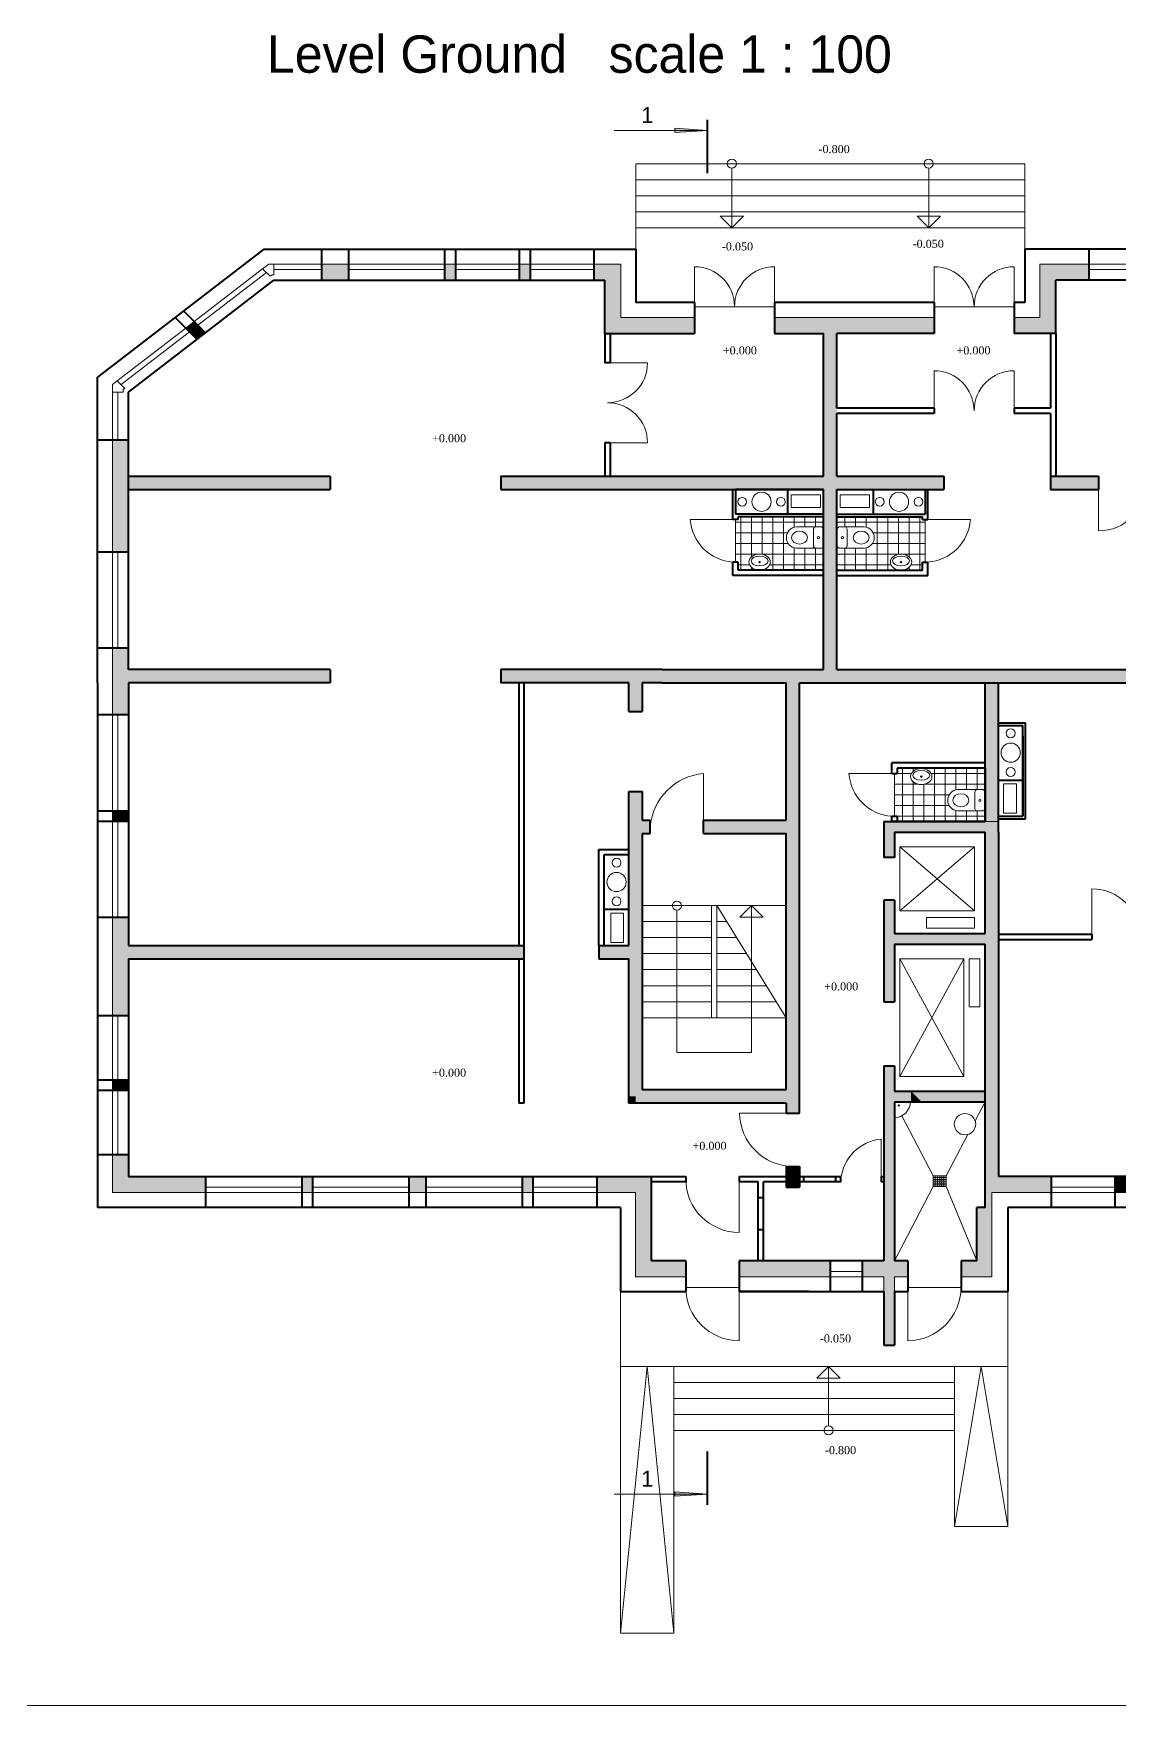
# Model space of a CAD drawing. Header units: millimetres. Extents: x 145836 to 266027, y 108786 to 206069.
# Drawn here: x 203108 to 223460, y 108786 to 140126 of the extents above; entities that cross this region are included whole.
import ezdxf

# ---------------------------------------------------------------- set-up
doc = ezdxf.new("R2010")
doc.units = ezdxf.units.MM
doc.layers.get('0').update_dxf_attribs({"color": 250})
doc.styles.get("Standard").update_dxf_attribs({"font": 'arial.ttf'})

msp = doc.modelspace()

# ---------------------------------------------------------------- hatches: boundary and pattern name
at = {"lineweight": 13}
h = msp.add_hatch(color=256, dxfattribs=at)
h.paths.add_polyline_path([(215128, 138350), (215128, 138309), (215741, 138309)])
h.paths.add_polyline_path([(215741, 138309), (215128, 138309), (215128, 138268)])
h = msp.add_hatch(color=256, dxfattribs=at)
h.paths.add_polyline_path([(212415, 135804), (212215, 135804), (212215, 135704), (212215, 135504), (212415, 135504)])
h.paths.add_polyline_path([(211015, 135804), (210815, 135804), (210815, 135704), (210815, 135504), (211015, 135504)])
h.paths.add_polyline_path([(208515, 135804), (208515, 135704), (208515, 135504), (209015, 135504), (209015, 135804)])
for points in [[(214115, 134804), (214115, 135804), (213615, 135804), (213615, 135704), (213615, 135504), (213815, 135504), (213815, 134504), (213915, 134504), (215495, 134504), (215495, 134804)], [(222265, 135504), (222890, 135504), (222890, 135804), (221965, 135804), (221965, 134804), (221485, 134804), (221485, 134504), (222265, 134504)], [(206173, 134393), (206332, 134515), (206120, 134727), (205961, 134605)], [(217465, 125254), (217465, 127954), (218040, 127954), (218040, 128079), (211865, 128079), (211865, 127954), (214265, 127954), (214265, 127416), (214515, 127416), (214515, 127954), (214890, 127954), (217215, 127954), (217215, 125379), (215665, 125379), (215665, 125254)], [(204590, 125554), (204590, 125354), (204891, 125354), (204891, 125554)], [(219140, 125354), (219040, 125354), (219040, 124679), (219140, 124679)], [(204890, 120314), (204890, 120514), (204590, 120514), (204590, 120314), (204690, 120314)], [(214390, 120204), (214265, 120204), (214265, 120079), (214390, 120079)], [(221065, 120204), (220940, 120204), (220940, 119593), (221065, 119563)], [(221190, 120204), (221065, 120204), (221065, 119563), (221190, 119533)], [(221190, 118704), (221190, 119533), (221065, 119563), (221065, 118404), (222180, 118404), (222180, 118504), (222180, 118704)]]:
    msp.add_hatch(color=256, dxfattribs=at).paths.add_polyline_path(points)
h = msp.add_hatch(color=256, dxfattribs=at)
h.paths.add_polyline_path([(218040, 134804), (218040, 131704), (220165, 131704), (220165, 131829), (218165, 131829), (218165, 133004), (218165, 134504), (218715, 134504), (219985, 134504), (219985, 134804)])
h.paths.add_polyline_path([(216995, 134804), (216995, 134504), (217915, 134504), (217915, 131829), (211865, 131829), (211865, 131704), (218040, 131704), (218040, 134804)])
h = msp.add_hatch(color=256, dxfattribs=at)
h.paths.add_polyline_path([(204890, 132504), (204590, 132504), (204590, 131704), (204890, 131704)])
h.paths.add_polyline_path([(208665, 131704), (208665, 131829), (204890, 131829), (204890, 131704)])
h.paths.add_polyline_path([(204890, 131704), (204890, 131579), (208665, 131579), (208665, 131704)])
h.paths.add_polyline_path([(204890, 131704), (204590, 131704), (204590, 130404), (204690, 130404), (204890, 130404)])
at = {"lineweight": 9}
h = msp.add_hatch(color=256, dxfattribs=at)
h.paths.add_polyline_path([(215270, 131704), (214115, 131704), (214115, 131579), (215395, 131579)])
h.paths.add_polyline_path([(215395, 131704), (215270, 131704), (215395, 131579)], flags=17)
h.paths.add_polyline_path([(214115, 131704), (211865, 131704), (211865, 131579), (214115, 131579)])
h.paths.add_polyline_path([(219550, 131704), (219425, 131704), (219550, 131579)])
h.paths.add_polyline_path([(218165, 129954), (218040, 129954), (218040, 129829)])
h = msp.add_hatch(color=256, dxfattribs=at)
h.paths.add_polyline_path([(218165, 130404), (218165, 130532, -0.017084), (218165, 130536), (218165, 130819, -0.017084), (218165, 130823), (218165, 131119), (218165, 131579), (219550, 131579), (219425, 131704), (218040, 131704), (218040, 129954), (218165, 129954)])
h.paths.add_polyline_path([(220165, 131579), (220165, 131704), (219550, 131704), (219550, 131579)])
h.paths.add_polyline_path([(217915, 131579), (217915, 131119), (217915, 130823, -0.017084), (217915, 130819), (217915, 130536, -0.017084), (217915, 130532), (217915, 130069), (217915, 129954), (218040, 130079), (218040, 131704), (215395, 131704), (215395, 131579)])
at = {"lineweight": 13}
h = msp.add_hatch(color=256, dxfattribs=at)
h.paths.add_polyline_path([(223065, 131829), (222165, 131829), (222165, 131704), (223065, 131704)])
h.paths.add_polyline_path([(223065, 131704), (222165, 131704), (222165, 131579), (223065, 131579)])
at = {"lineweight": 9}
h = msp.add_hatch(color=256, dxfattribs=at)
h.paths.add_polyline_path([(218040, 130079), (217915, 129954), (217915, 128204), (215395, 128204), (215520, 128079), (218040, 128079)])
h.paths.add_polyline_path([(215395, 128204), (215395, 128079), (215520, 128079)], flags=17)
h.paths.add_polyline_path([(215395, 128204), (214890, 128204), (214390, 128204), (214390, 128079), (215395, 128079)])
h = msp.add_hatch(color=256, dxfattribs=at)
h.paths.add_polyline_path([(219550, 128204), (219550, 128079), (219675, 128079)])
h.paths.add_polyline_path([(219550, 128204), (218165, 128204), (218165, 129954), (218040, 129829), (218040, 128079), (219550, 128079)])
at = {"lineweight": 13}
h = msp.add_hatch(color=256, dxfattribs=at)
h.paths.add_polyline_path([(204890, 128604), (204590, 128604), (204590, 128079), (208665, 128079), (208665, 128204), (204890, 128204)])
h.paths.add_polyline_path([(204890, 127954), (208665, 127954), (208665, 128079), (204590, 128079), (204590, 127354), (204690, 127354), (204890, 127354)])
at = {"lineweight": 9}
h = msp.add_hatch(color=256, dxfattribs=at)
h.paths.add_polyline_path([(231490, 128604), (231390, 128604), (231190, 128604), (231190, 128204), (227799, 128204), (227924, 128079), (231490, 128079)])
h.paths.add_polyline_path([(231490, 128079), (227799, 128079), (227799, 127954), (231190, 127954), (231190, 127179), (231490, 127179)])
h.paths.add_polyline_path([(227799, 128079), (227674, 128079), (227799, 127954)])
h.paths.add_polyline_path([(227799, 128204), (227799, 128079), (227924, 128079)])
h.paths.add_polyline_path([(227799, 128204), (226190, 128204), (225290, 128204), (223590, 128204), (221190, 128204), (221065, 128204), (221065, 128079), (227799, 128079)])
h.paths.add_polyline_path([(227674, 128079), (224440, 128079), (224440, 127954), (225353, 127954, -0.017084), (225357, 127954), (225640, 127954, -0.017084), (225644, 127954), (225940, 127954), (226450, 127954), (227799, 127954)])
for points in [[(214390, 128204), (211865, 128204), (211865, 128079), (214390, 128079)], [(221190, 125092), (221065, 124967), (221065, 120961), (221190, 120961)]]:
    msp.add_hatch(color=256, dxfattribs=at).paths.add_polyline_path(points)
h = msp.add_hatch(color=256, dxfattribs=at)
h.paths.add_polyline_path([(224315, 128079), (221065, 128079), (221065, 127954), (224440, 127954)])
h.paths.add_polyline_path([(224440, 128079), (224315, 128079), (224440, 127954)])
h.paths.add_polyline_path([(221065, 128204), (219550, 128204), (219675, 128079), (221065, 128079)])
h = msp.add_hatch(color=256, dxfattribs=at)
h.paths.add_polyline_path([(221065, 128079), (219550, 128079), (219550, 128031), (219846, 127954), (220940, 127954), (221065, 127954)])
h.paths.add_polyline_path([(219550, 128031), (219550, 127954), (219846, 127954)], flags=17)
h.paths.add_polyline_path([(219550, 128079), (219425, 128079), (219550, 127954)])
h.paths.add_polyline_path([(219425, 128079), (218040, 128079), (218040, 127954), (219550, 127954)])
h = msp.add_hatch(color=256, dxfattribs=at)
h.paths.add_polyline_path([(221190, 125254), (221065, 125254), (221065, 124967), (221190, 125092), (221190, 125154)])
h.paths.add_polyline_path([(221190, 125354), (221065, 125354), (221065, 125254), (221137, 125254), (221190, 125254)])
h.paths.add_polyline_path([(221190, 125670), (221065, 125670), (221065, 125354), (221190, 125354)])
h.paths.add_polyline_path([(221065, 125670), (220940, 125670), (220940, 125612, -0.017084), (220940, 125608), (220940, 125354), (221065, 125354)])
h.paths.add_polyline_path([(221190, 125877), (221065, 125877), (221065, 125670), (221190, 125670)])
h.paths.add_polyline_path([(221065, 125877), (220940, 125877), (220940, 125670), (221065, 125670)])
h.paths.add_polyline_path([(221065, 127954), (220940, 127954), (220940, 125899, -0.017084), (220940, 125895), (220940, 125877), (221065, 125877)])
h.paths.add_polyline_path([(221190, 127204), (221190, 127954), (221065, 127954), (221065, 125877), (221190, 125877)])
at = {"lineweight": 13}
h = msp.add_hatch(color=256, dxfattribs=at)
h.paths.add_polyline_path([(214665, 125254), (214390, 125254), (214390, 122904), (214515, 122904), (214515, 125129), (214665, 125129)])
h.paths.add_polyline_path([(214665, 125379), (214515, 125379), (214515, 125916), (214390, 125916), (214390, 125254), (214665, 125254)])
h.paths.add_polyline_path([(214390, 125916), (214265, 125916), (214265, 125254), (214390, 125254)])
h.paths.add_polyline_path([(214390, 125254), (214265, 125254), (214265, 123029), (213705, 123029), (213705, 122904), (214390, 122904)])
h.paths.add_polyline_path([(214390, 122904), (213705, 122904), (213705, 122779), (214265, 122779), (214265, 120961), (214390, 121086)])
at = {"lineweight": 9}
h = msp.add_hatch(color=256, dxfattribs=at)
h.paths.add_polyline_path([(217465, 125254), (217340, 125254), (217340, 120961), (217465, 120961)])
h.paths.add_polyline_path([(217340, 125254), (215665, 125254), (215665, 125129), (217215, 125129), (217215, 120961), (217340, 121086)])
h.paths.add_polyline_path([(217465, 120961), (217340, 120961), (217340, 120836)])
h.paths.add_polyline_path([(217340, 121086), (217215, 120961), (217340, 120961)], flags=17)
at = {"lineweight": 13}
h = msp.add_hatch(color=256, dxfattribs=at)
h.paths.add_polyline_path([(221065, 125354), (220940, 125354), (219290, 125354), (219190, 125354), (219140, 125354), (219140, 124679), (219240, 124679), (219240, 125154), (220940, 125154), (220940, 123254), (219240, 123254), (219240, 123879), (219140, 123879), (219140, 121979), (219240, 121979), (219240, 123054), (220940, 123054), (220940, 120304), (220940, 120204), (221065, 120204)])
h.paths.add_polyline_path([(219040, 121979), (219140, 121979), (219140, 123879), (219040, 123879)])
h = msp.add_hatch(color=256, dxfattribs=at)
h.paths.add_polyline_path([(204891, 123554), (204590, 123554), (204590, 122904), (212305, 122904), (212305, 123029), (204891, 123029)])
h.paths.add_polyline_path([(204590, 122904), (204590, 121714), (204690, 121714), (204890, 121714), (204890, 122779), (212305, 122779), (212305, 122904)])
h = msp.add_hatch(color=256, dxfattribs=at)
h.paths.add_polyline_path([(214515, 122904), (214390, 122904), (214390, 120961), (214515, 120961)])
h.paths.add_polyline_path([(214515, 120961), (214390, 120961), (214390, 120836)])
h.paths.add_polyline_path([(214390, 121086), (214265, 120961), (214390, 120961)])
h.paths.add_polyline_path([(214390, 120961), (214385, 120961), (214339, 120784), (214390, 120836)])
h.paths.add_polyline_path([(214385, 120961), (214265, 120961), (214265, 120501)])
h.paths.add_polyline_path([(214390, 120836), (214339, 120784), (214265, 120501), (214265, 120204), (214390, 120204)])
at = {"lineweight": 9}
h = msp.add_hatch(color=256, dxfattribs=at)
h.paths.add_polyline_path([(217340, 120836), (217289, 120784), (217215, 120501), (217215, 120329), (214515, 120329), (214515, 120961), (214390, 120836), (214390, 120204), (217340, 120204)])
h.paths.add_polyline_path([(217340, 120204), (214390, 120204), (214390, 120079), (217215, 120079), (217215, 119891), (217340, 119891)])
h.paths.add_polyline_path([(217465, 120204), (217340, 120204), (217340, 119891), (217465, 119891)])
h.paths.add_polyline_path([(217465, 120961), (217340, 120836), (217340, 120204), (217465, 120204)])
h.paths.add_polyline_path([(217340, 120961), (217335, 120961), (217289, 120784), (217340, 120836)])
h.paths.add_polyline_path([(217335, 120961), (217215, 120961), (217215, 120501)], flags=16)
at = {"lineweight": 13}
h = msp.add_hatch(color=256, dxfattribs=at)
h.paths.add_polyline_path([(220940, 120304), (219550, 120304), (219650, 120204), (220940, 120204)])
h.paths.add_polyline_path([(220940, 120204), (219650, 120204), (219750, 120104), (220940, 120104)])
h.paths.add_polyline_path([(219550, 120304), (219350, 120304), (219450, 120204), (219550, 120204)])
h.paths.add_polyline_path([(219550, 120204), (219450, 120204), (219550, 120104)], flags=17)
h.paths.add_polyline_path([(219450, 120204), (219140, 120204), (219140, 117882), (219240, 117982), (219240, 120104), (219550, 120104)])
h.paths.add_polyline_path([(219350, 120304), (219240, 120304), (219240, 120779), (219140, 120779), (219140, 120204), (219450, 120204)])
h.paths.add_polyline_path([(219140, 120779), (219069, 120779), (219040, 120698), (219040, 120204), (219140, 120204)])
h.paths.add_polyline_path([(219140, 120204), (219040, 120204), (219040, 118704), (219040, 117782), (219140, 117882)])
at = {"lineweight": 9}
h = msp.add_hatch(color=256, dxfattribs=at)
h.paths.add_polyline_path([(221190, 120961), (221065, 120836), (221065, 120204), (221190, 120204)])
h.paths.add_polyline_path([(221190, 120961), (221065, 120961), (221065, 120836)])
at = {"lineweight": 13}
h = msp.add_hatch(color=256, dxfattribs=at)
h.paths.add_polyline_path([(219550, 120304), (219550, 120204), (219650, 120204)])
h.paths.add_polyline_path([(219650, 120204), (219550, 120204), (219550, 120147), (219715, 120104), (219750, 120104)])
h.paths.add_polyline_path([(219550, 120147), (219550, 120104), (219715, 120104)], flags=17)
h = msp.add_hatch(color=256, dxfattribs=at)
h.paths.add_polyline_path([(221065, 117782), (220785, 117782), (220785, 117124), (220490, 117124), (220490, 116824), (221065, 116824)])
h.paths.add_polyline_path([(221065, 118404), (221065, 119563), (220940, 119593), (220940, 118124), (220785, 118124), (220785, 117782), (221065, 117782)])
h = msp.add_hatch(color=256, dxfattribs=at)
h.paths.add_polyline_path([(206340, 118404), (206340, 118504), (206340, 118704), (204890, 118704), (204890, 119114), (204590, 119114), (204590, 118404)])
h.paths.add_polyline_path([(208340, 118704), (208140, 118704), (208140, 118404), (208340, 118404)])
h.paths.add_polyline_path([(210465, 118704), (210140, 118704), (210140, 118404), (210465, 118404), (210465, 118504)])
h.paths.add_polyline_path([(212265, 118404), (212465, 118404), (212465, 118504), (212465, 118704), (212265, 118704)])
h.paths.add_polyline_path([(214390, 118404), (214390, 118704), (213665, 118704), (213665, 118404)])
at = {"lineweight": 9}
h = msp.add_hatch(color=256, dxfattribs=at)
h.paths.add_polyline_path([(217465, 118891), (217340, 118891), (217340, 118654), (217465, 118654)])
h.paths.add_polyline_path([(217340, 118891), (217215, 118891), (217215, 118654), (217340, 118654)])
h.paths.add_polyline_path([(217340, 118654), (217215, 118654), (217215, 118504), (217340, 118504)])
h.paths.add_polyline_path([(217465, 118654), (217340, 118654), (217340, 118504), (217465, 118504)])
at = {"lineweight": 13}
h = msp.add_hatch(color=256, dxfattribs=at)
h.paths.add_polyline_path([(215332, 117124), (214690, 117124), (214690, 117437), (214390, 117437), (214390, 116824), (215332, 116824)])
h.paths.add_polyline_path([(214690, 117782), (214390, 117782), (214390, 117437), (214690, 117437)])
h.paths.add_polyline_path([(214690, 118704), (214390, 118704), (214390, 117782), (214690, 117782)])
at = {"lineweight": 20}
msp.add_hatch(color=256, dxfattribs=at).paths.add_polyline_path([(223580, 118704), (223380, 118704), (223380, 118404), (223580, 118404), (223580, 118504)])
at = {"lineweight": 13}
h = msp.add_hatch(color=256, dxfattribs=at)
h.paths.add_polyline_path([(219240, 117982), (219140, 117882), (219140, 117782), (219240, 117782)])
h.paths.add_polyline_path([(219140, 117782), (219040, 117782), (219040, 117582), (219140, 117682)])
h.paths.add_polyline_path([(219140, 117882), (219040, 117782), (219140, 117782)])
h.paths.add_polyline_path([(219240, 117782), (219140, 117782), (219140, 117682)])
at = {"lineweight": 9}
h = msp.add_hatch(color=256, dxfattribs=at)
h.paths.add_polyline_path([(219490, 117124), (219240, 117124), (219240, 117782), (219140, 117682), (219140, 115544), (219240, 115544), (219240, 116544), (219240, 116824), (219490, 116824)])
h.paths.add_polyline_path([(219140, 117682), (219040, 117582), (219040, 117124), (218640, 117124), (218640, 116824), (219040, 116824), (219040, 116544), (219040, 115544), (219140, 115544)])
h = msp.add_hatch(color=256, dxfattribs=at)
h.paths.add_polyline_path([(218040, 117124), (217340, 117124), (217340, 116824), (218040, 116824), (218040, 116924)])
h.paths.add_polyline_path([(217340, 117124), (216640, 117124), (216332, 117124), (216332, 116824), (217340, 116824)])
at = {"lineweight": 13}
h = msp.add_hatch(color=256, dxfattribs=at)
h.paths.add_polyline_path([(215128, 112710), (215128, 112751), (215741, 112751)])
h.paths.add_polyline_path([(215741, 112751), (215128, 112751), (215128, 112793)])

# ---------------------------------------------------------------- linework, layer by layer
for p, q in [((215741, 138309), (213987, 138309)), ((215741, 138309), (215128, 138350)), ((215128, 138350), (215128, 138268)), ((215741, 138309), (215128, 138268)), ((215495, 135004), (215495, 135754)), ((216995, 135004), (216995, 135754)), ((219985, 135004), (219985, 135754)), ((221485, 135004), (221485, 135754)), ((217915, 134504), (217365, 134504)), ((218165, 134504), (218715, 134504)), ((213865, 133954), (214615, 133954)), ((219985, 133054), (219985, 133804)), ((221485, 133054), (221485, 133804)), ((213865, 132454), (214615, 132454)), ((223065, 131704), (223065, 130804)), ((216265, 130219), (216265, 131019)), ((216365, 130069), (216365, 131069)), ((216565, 130318), (216565, 131069)), ((216765, 130364), (216765, 131069)), ((216965, 130069), (216965, 131069)), ((217165, 130069), (217165, 131069)), ((217365, 130871), (217365, 131069)), ((217565, 130877), (217565, 131069)), ((217765, 130877), (217765, 131069)), ((218315, 130877), (218315, 131069)), ((218515, 130877), (218515, 131069)), ((218715, 130871), (218715, 131069)), ((218915, 130069), (218915, 131069)), ((219115, 130069), (219115, 131069)), ((219315, 130364), (219315, 131069)), ((219515, 130318), (219515, 131069)), ((219715, 130069), (219715, 131069)), ((219815, 130219), (219815, 131019)), ((217915, 130969), (216265, 130969)), ((217238, 130769), (216265, 130769)), ((218165, 130969), (219815, 130969)), ((218842, 130769), (219815, 130769)), ((217247, 130569), (216265, 130569)), ((217365, 130069), (217365, 130484)), ((217565, 130069), (217565, 130477)), ((217765, 130069), (217765, 130477)), ((218315, 130069), (218315, 130477)), ((218515, 130069), (218515, 130477)), ((218715, 130069), (218715, 130484)), ((218833, 130569), (219815, 130569)), ((217915, 130369), (216265, 130369)), ((216526, 130169), (216315, 130169)), ((216565, 130069), (216565, 130119)), ((216765, 130069), (216765, 130073)), ((217915, 130169), (216904, 130169)), ((218165, 130369), (219815, 130369)), ((218165, 130169), (219176, 130169)), ((219315, 130069), (219315, 130073)), ((219515, 130069), (219515, 130119)), ((219554, 130169), (219765, 130169)), ((217639, 129969), (216215, 129969)), ((218441, 129969), (219865, 129969)), ((219390, 126354), (219390, 125354)), ((219590, 126354), (219590, 126293)), ((219790, 126354), (219790, 126345)), ((219990, 126354), (219990, 125354)), ((220190, 126354), (220190, 125354)), ((220390, 126354), (220390, 126147)), ((220590, 126354), (220590, 126154)), ((220790, 126354), (220790, 126154)), ((215665, 125254), (215665, 126254)), ((219290, 126254), (219240, 126254)), ((219240, 126254), (219240, 125454)), ((219693, 126054), (219240, 126054)), ((219551, 126254), (219290, 126254)), ((219560, 126254), (219551, 126254)), ((219590, 126104), (219590, 125354)), ((219790, 126052), (219790, 125354)), ((220940, 126054), (219798, 126054)), ((220940, 126254), (219931, 126254)), ((220390, 126147), (220390, 125947)), ((220590, 126154), (220590, 125954)), ((220790, 126154), (220790, 125954)), ((220267, 125854), (219240, 125854)), ((220267, 125654), (219240, 125654)), ((219551, 125454), (219290, 125454)), ((220940, 125454), (219551, 125454)), ((219590, 125654), (219590, 125603)), ((219790, 125654), (219790, 125649)), ((220390, 125560), (220390, 125354)), ((220590, 125554), (220590, 125354)), ((220790, 125554), (220790, 125354)), ((222941, 123194), (222941, 124094)), ((214515, 123779), (215815, 123779)), ((215915, 123779), (217215, 123779)), ((215915, 123779), (217215, 121679)), ((214515, 123479), (215815, 123479)), ((214515, 123179), (215815, 123179)), ((215915, 123479), (216101, 123479)), ((215915, 123179), (216286, 123179)), ((214515, 122879), (215815, 122879)), ((215915, 122879), (216472, 122879)), ((214515, 122579), (215815, 122579)), ((215915, 122579), (216658, 122579)), ((214515, 122279), (215815, 122279)), ((215915, 122279), (216844, 122279)), ((214515, 121979), (215815, 121979)), ((215915, 121979), (217029, 121979)), ((214515, 121679), (215815, 121679)), ((215915, 121679), (217215, 121679)), ((217340, 119891), (216340, 119891)), ((218990, 118654), (218990, 119404)), ((216332, 118654), (216332, 117654)), ((219969, 118714), (220211, 118714)), ((219969, 118714), (219969, 118514)), ((219969, 118684), (220211, 118684)), ((219969, 118649), (220211, 118649)), ((219969, 118614), (220211, 118614)), ((219969, 118579), (220211, 118579)), ((219969, 118544), (220211, 118544)), ((219969, 118514), (220211, 118514)), ((220008, 118514), (220008, 118714)), ((220047, 118514), (220047, 118714)), ((220090, 118514), (220090, 118714)), ((220129, 118514), (220129, 118714)), ((220169, 118514), (220169, 118714)), ((220211, 118514), (220211, 118714)), ((231490, 118404), (221065, 118404)), ((216332, 116624), (216332, 115624)), ((219490, 116624), (219490, 115624)), ((215741, 112751), (213987, 112751)), ((215128, 112710), (215128, 112793)), ((215741, 112751), (215128, 112793)), ((215741, 112751), (215128, 112710)), ((145836, 108786), (218903, 108786)), ((214903, 108786), (266027, 108786))]:
    msp.add_line(p, q, dxfattribs=at)
at = {"lineweight": 40}
for p, q in [((215741, 137509), (215741, 138509)), ((207425, 136084), (204310, 133683)), ((207425, 136084), (214395, 136084)), ((208515, 135504), (208515, 136084)), ((209015, 135504), (209015, 136084)), ((210815, 135504), (210815, 136084)), ((211015, 136084), (211015, 135504)), ((212215, 135504), (212215, 136084)), ((212415, 136084), (212415, 135504)), ((213615, 135504), (213615, 136084)), ((214395, 136084), (214395, 135084)), ((228655, 136084), (221685, 136084)), ((221685, 136084), (221685, 135084)), ((222890, 135504), (222890, 136084)), ((222890, 135504), (222890, 136084)), ((204890, 133404), (207615, 135504)), ((207615, 135504), (213815, 135504)), ((213815, 134504), (213815, 135504)), ((222265, 134504), (222265, 135504)), ((228465, 135504), (222265, 135504)), ((215495, 135084), (214395, 135084)), ((215495, 135084), (215495, 134504)), ((219985, 135084), (216995, 135084)), ((216995, 135084), (216995, 134504)), ((219985, 135084), (219985, 134504)), ((221685, 135084), (221485, 135084)), ((221485, 135084), (221485, 134504)), ((206173, 134393), (205763, 134803)), ((206332, 134515), (205922, 134925)), ((213815, 134504), (215495, 134504)), ((213815, 134504), (213815, 133954)), ((213915, 134504), (213915, 133954)), ((216995, 134504), (217915, 134504)), ((217915, 131829), (217915, 134504)), ((219985, 134504), (218165, 134504)), ((222265, 134504), (221485, 134504)), ((222165, 134504), (222165, 133104)), ((222265, 134504), (222265, 131829)), ((213915, 133954), (213815, 133954)), ((204310, 127954), (204310, 133683)), ((204890, 128204), (204890, 133404)), ((219985, 133104), (218165, 133104)), ((218165, 131829), (218165, 133004)), ((219985, 133004), (218165, 133004)), ((219985, 133104), (219985, 133004)), ((222165, 133104), (221485, 133104)), ((221485, 133104), (221485, 133004)), ((222165, 133004), (221485, 133004)), ((222165, 133004), (222165, 131579)), ((204890, 132504), (204310, 132504)), ((213815, 132454), (213815, 131829)), ((213915, 132454), (213815, 132454)), ((213915, 132454), (213915, 131829)), ((204890, 131829), (208665, 131829)), ((208665, 131829), (208665, 131579)), ((211865, 131829), (211865, 131579)), ((211865, 131829), (217915, 131829)), ((218165, 131829), (220165, 131829)), ((220165, 131829), (220165, 131579)), ((222165, 131829), (223065, 131829)), ((223065, 131829), (223065, 131579)), ((204890, 131579), (208665, 131579)), ((211865, 131579), (217915, 131579)), ((216215, 131019), (216215, 131579)), ((217915, 131579), (216265, 131579)), ((216265, 131579), (216265, 131119)), ((217239, 131579), (217239, 131119)), ((217455, 131579), (217915, 131579)), ((217915, 131119), (217915, 131579)), ((218165, 131119), (218165, 131579)), ((218165, 131579), (219815, 131579)), ((218165, 131579), (220165, 131579)), ((218841, 131579), (218841, 131119)), ((219815, 131579), (219815, 131119)), ((219865, 131019), (219865, 131579)), ((222165, 131579), (223065, 131579)), ((216315, 131019), (216215, 131019)), ((217915, 131119), (216265, 131119)), ((217915, 131069), (216315, 131069)), ((216315, 131019), (216315, 131069)), ((217915, 130069), (217915, 131119)), ((218165, 130069), (218165, 131119)), ((218165, 131119), (219815, 131119)), ((218165, 131069), (219765, 131069)), ((219765, 131019), (219765, 131069)), ((219765, 131019), (219865, 131019)), ((204890, 130404), (204310, 130404)), ((217915, 128204), (217915, 130404)), ((218165, 128204), (218165, 130404)), ((216215, 129969), (216215, 130219)), ((216315, 130219), (216215, 130219)), ((216315, 130069), (216315, 130219)), ((217915, 130069), (216315, 130069)), ((217915, 128204), (217915, 130214)), ((218165, 130069), (219765, 130069)), ((219765, 130069), (219765, 130219)), ((219765, 130219), (219865, 130219)), ((219865, 129969), (219865, 130219)), ((217915, 129969), (216215, 129969)), ((218165, 129969), (219865, 129969)), ((204890, 128604), (204310, 128604)), ((208665, 128204), (204890, 128204)), ((208665, 128204), (208665, 127954)), ((214890, 128204), (211865, 128204)), ((211865, 128204), (211865, 127954)), ((214890, 128204), (217915, 128204)), ((218165, 128204), (221190, 128204)), ((221190, 128204), (223590, 128204)), ((204310, 127954), (204310, 118124)), ((208665, 127954), (204890, 127954)), ((204890, 127954), (204891, 123029)), ((214265, 127954), (211865, 127954)), ((212205, 127954), (212205, 123029)), ((212305, 120079), (212305, 127954)), ((214265, 127416), (214265, 127954)), ((214890, 127954), (214515, 127954)), ((214515, 127954), (214515, 127416)), ((214890, 127954), (217215, 127954)), ((217215, 125379), (217215, 127954)), ((217465, 127954), (220940, 127954)), ((217465, 119891), (217465, 127954)), ((220940, 127954), (225840, 127954)), ((220940, 125354), (220940, 127954)), ((221190, 125154), (221190, 127954)), ((204890, 127354), (204310, 127354)), ((214265, 127416), (214515, 127416)), ((221190, 125404), (221190, 127204)), ((221190, 127204), (221700, 127204)), ((221190, 125454), (221190, 127154)), ((221190, 127154), (221650, 127154)), ((221650, 125454), (221650, 127154)), ((221650, 126954), (221650, 125454)), ((221700, 125404), (221700, 127204)), ((220940, 126454), (219190, 126454)), ((219190, 126254), (219190, 126454)), ((220940, 126354), (219290, 126354)), ((219290, 126354), (219290, 126254)), ((220940, 126354), (220940, 126054)), ((219190, 126254), (219290, 126254)), ((220940, 126054), (220940, 125354)), ((221190, 126130), (221650, 126130)), ((214265, 123029), (214265, 125916)), ((214265, 125916), (214515, 125916)), ((214515, 125916), (214515, 125379)), ((204310, 125554), (204890, 125554)), ((214515, 125379), (214665, 125379)), ((214665, 125129), (214665, 125379)), ((215665, 125379), (217215, 125379)), ((215665, 125129), (215665, 125379)), ((219190, 125354), (219190, 125454)), ((219190, 125454), (219290, 125454)), ((219290, 125454), (219290, 125354)), ((221190, 125454), (221650, 125454)), ((221190, 125404), (221700, 125404)), ((204890, 125354), (204310, 125354)), ((214515, 125129), (214515, 120329)), ((214515, 125129), (214665, 125129)), ((215665, 125129), (217215, 125129)), ((217215, 120329), (217215, 125129)), ((219040, 125354), (219040, 124679)), ((219040, 125354), (220940, 125354)), ((219040, 125354), (220940, 125354)), ((219290, 125354), (219190, 125354)), ((219240, 125154), (219240, 124679)), ((219240, 125154), (220940, 125154)), ((220940, 125354), (219290, 125354)), ((220940, 123254), (220940, 125154)), ((221190, 125154), (221190, 118704)), ((213705, 124829), (214265, 124829)), ((213705, 123029), (213705, 124829)), ((213805, 123029), (213805, 124729)), ((214265, 124729), (213805, 124729)), ((214265, 123029), (214265, 124729)), ((219240, 124679), (219040, 124679)), ((219040, 123879), (219040, 121979)), ((219240, 123879), (219040, 123879)), ((219240, 123879), (219240, 123254)), ((204890, 123554), (204310, 123554)), ((214265, 123705), (213805, 123705)), ((219240, 123254), (220940, 123254)), ((221190, 123244), (222941, 123244)), ((222941, 123244), (222941, 123144)), ((204891, 123029), (212305, 123029)), ((213705, 123029), (214265, 123029)), ((213705, 123029), (213705, 122779)), ((213805, 123029), (214265, 123029)), ((219240, 123054), (219240, 121979)), ((219240, 123054), (220940, 123054)), ((220940, 120304), (220940, 123054)), ((221190, 123144), (222941, 123144)), ((204890, 122779), (204890, 118704)), ((204890, 122779), (212305, 122779)), ((212205, 122779), (212205, 120079)), ((213705, 122779), (214265, 122779)), ((214265, 120079), (214265, 122779)), ((219040, 121979), (219240, 121979)), ((204890, 121714), (204310, 121714)), ((220940, 118124), (220940, 121104)), ((219040, 120779), (219040, 118704)), ((219040, 120779), (219240, 120779)), ((219240, 120779), (219240, 120304)), ((204310, 120514), (204890, 120514)), ((204890, 120314), (204310, 120314)), ((212305, 120079), (212205, 120079)), ((217215, 120079), (214265, 120079)), ((217215, 120329), (214515, 120329)), ((217215, 120079), (217215, 119891)), ((219240, 120304), (220940, 120304)), ((219240, 120104), (219240, 117124)), ((219240, 120104), (220940, 120104)), ((217215, 119891), (217465, 119891)), ((204310, 119114), (204890, 119114)), ((217215, 118891), (217215, 118504)), ((217215, 118891), (217465, 118891)), ((217465, 118891), (217465, 118504)), ((204890, 118704), (215332, 118704)), ((206340, 118124), (206340, 118704)), ((208140, 118704), (208140, 118124)), ((208340, 118704), (208340, 118124)), ((210140, 118704), (210140, 118124)), ((210465, 118124), (210465, 118704)), ((212265, 118704), (212265, 118124)), ((212465, 118704), (212465, 118124)), ((213665, 118704), (213665, 118124)), ((214690, 117124), (214690, 118704)), ((215332, 118604), (214690, 118604)), ((215332, 118704), (215332, 118604)), ((216332, 118704), (216640, 118704)), ((216332, 118704), (216332, 118604)), ((216690, 118604), (216332, 118604)), ((216640, 118704), (217215, 118704)), ((216690, 117124), (216690, 118604)), ((216790, 117124), (216790, 118604)), ((217215, 118604), (216790, 118604)), ((216840, 118704), (217215, 118704)), ((217215, 118504), (217465, 118504)), ((217465, 118704), (218240, 118704)), ((218240, 118604), (217465, 118604)), ((217540, 118704), (217540, 118604)), ((218140, 118704), (218140, 118604)), ((218240, 118604), (218240, 118704)), ((218990, 118704), (219040, 118704)), ((218990, 118704), (218990, 118604)), ((219040, 118604), (218990, 118604)), ((219040, 118704), (219040, 117124)), ((231190, 118704), (221190, 118704)), ((222180, 118704), (222180, 118124)), ((223380, 118124), (223380, 118704)), ((216790, 118304), (216690, 118304)), ((214110, 118124), (204310, 118124)), ((214110, 118124), (214110, 116544)), ((220940, 118124), (220785, 118124)), ((220785, 117124), (220785, 118124)), ((224710, 118124), (221365, 118124)), ((221365, 118124), (221365, 116544)), ((216790, 117704), (216690, 117704)), ((215332, 117124), (214690, 117124)), ((215332, 117124), (215332, 116544)), ((216640, 117124), (216332, 117124)), ((216332, 117124), (216332, 116544)), ((219040, 117124), (216640, 117124)), ((218040, 117124), (218040, 116544)), ((218640, 117124), (218640, 116544)), ((219490, 117124), (219240, 117124)), ((219490, 117124), (219490, 116544)), ((220785, 117124), (220490, 117124)), ((220490, 117124), (220490, 116544)), ((214110, 116544), (215332, 116544)), ((216332, 116544), (219040, 116544)), ((217640, 116544), (216332, 116544)), ((219040, 116544), (219040, 115544)), ((219240, 116544), (219490, 116544)), ((219240, 116544), (219240, 115544)), ((220490, 116544), (221365, 116544)), ((219040, 115544), (219240, 115544)), ((215741, 112551), (215741, 113551))]:
    msp.add_line(p, q, dxfattribs=at)
at = {"lineweight": 20}
for p, q in [((214395, 135084), (214395, 137684)), ((214395, 137684), (221685, 137684)), ((221685, 135084), (221685, 137684)), ((214395, 137384), (221685, 137384)), ((214395, 137084), (221685, 137084)), ((214395, 136784), (221685, 136784)), ((214395, 136484), (221685, 136484)), ((207403, 135716), (207517, 135804)), ((207544, 135574), (207403, 135716)), ((207517, 135804), (214115, 135804)), ((207517, 135804), (207615, 135804)), ((207615, 135804), (207615, 135604)), ((214115, 135804), (214115, 134804)), ((221965, 135804), (221965, 134804)), ((228563, 135804), (221965, 135804)), ((207544, 135574), (207582, 135604)), ((207582, 135604), (207615, 135604)), ((214115, 134804), (215495, 134804)), ((215495, 135004), (216995, 135004)), ((216995, 134804), (219985, 134804)), ((221485, 135004), (219985, 135004)), ((221485, 134804), (221965, 134804)), ((206120, 134727), (205961, 134605)), ((206261, 134585), (206120, 134727)), ((213815, 134504), (213915, 134504)), ((213915, 134504), (213915, 133954)), ((204678, 133616), (204590, 133548)), ((204590, 133548), (204590, 118404)), ((204590, 133548), (204590, 133404)), ((204819, 133474), (204678, 133616)), ((204590, 133404), (204790, 133404)), ((204790, 133452), (204819, 133474)), ((204790, 133404), (204790, 133452)), ((217304, 131481), (217304, 131241)), ((217855, 131481), (217304, 131481)), ((217855, 131241), (217855, 131481)), ((218225, 131241), (218225, 131481)), ((218225, 131481), (218776, 131481)), ((218776, 131481), (218776, 131241)), ((216215, 131019), (215415, 131019)), ((216265, 131019), (215665, 131019)), ((217304, 131241), (217855, 131241)), ((218776, 131241), (218225, 131241)), ((219815, 131019), (220415, 131019)), ((219865, 131019), (220665, 131019)), ((217877, 130877), (217406, 130877)), ((217553, 130968), (217793, 130968)), ((217724, 130521), (217724, 130833)), ((218203, 130877), (218674, 130877)), ((218527, 130968), (218287, 130968)), ((218356, 130521), (218356, 130833)), ((217877, 130477), (217406, 130477)), ((218203, 130477), (218674, 130477)), ((219190, 126254), (218390, 126254)), ((221288, 126064), (221528, 126064)), ((221288, 125514), (221288, 126064)), ((221528, 126064), (221528, 125514)), ((220902, 125954), (220431, 125954)), ((220749, 125598), (220749, 125910)), ((204590, 125554), (204790, 125554)), ((204590, 125354), (204590, 125554)), ((220902, 125554), (220431, 125554)), ((221528, 125514), (221288, 125514)), ((204790, 125354), (204590, 125354)), ((220940, 125354), (221190, 125354)), ((219340, 124879), (219340, 123679)), ((219340, 124879), (220740, 124879)), ((219340, 124879), (220740, 123679)), ((220740, 124879), (219340, 123679)), ((220740, 124879), (220740, 123679)), ((214167, 123639), (213927, 123639)), ((213927, 123639), (213927, 123089)), ((214167, 123089), (214167, 123639)), ((215815, 123779), (215815, 121679)), ((215815, 123779), (215915, 123779)), ((215915, 123779), (215915, 121679)), ((219340, 123679), (220740, 123679)), ((220740, 123554), (219844, 123554)), ((219844, 123554), (219844, 123354)), ((220740, 123554), (220740, 123454)), ((220740, 123354), (219844, 123354)), ((220740, 123454), (220740, 123354)), ((213927, 123089), (214167, 123089)), ((219340, 122779), (219340, 120579)), ((219340, 122779), (220540, 122779)), ((219340, 122779), (220540, 120579)), ((220540, 122779), (219340, 120579)), ((220540, 122779), (220540, 120579)), ((220640, 122779), (220740, 122779)), ((220640, 122779), (220640, 121883)), ((220740, 122779), (220840, 122779)), ((220840, 122779), (220840, 121883)), ((215815, 121679), (215915, 121679)), ((220640, 121883), (220840, 121883)), ((219340, 120579), (220540, 120579)), ((220754, 119748), (220940, 120104)), ((219969, 118714), (219379, 119838)), ((220211, 118714), (220619, 119491)), ((204310, 119114), (204310, 118704)), ((208140, 118404), (208140, 118604)), ((208340, 118604), (208340, 118404)), ((212265, 118404), (212265, 118604)), ((212465, 118604), (212465, 118404)), ((219240, 117124), (219969, 118514)), ((220785, 117124), (220211, 118514)), ((214390, 118404), (204590, 118404)), ((208340, 118404), (208140, 118404)), ((212350, 118404), (212150, 118404)), ((212465, 118404), (212265, 118404)), ((214390, 116824), (214390, 118404)), ((221065, 116824), (221065, 118404)), ((214390, 116824), (215332, 116824)), ((216332, 116624), (215332, 116624)), ((216332, 116824), (219040, 116824)), ((219040, 116544), (219040, 116824)), ((219240, 116824), (219490, 116824)), ((219240, 116544), (219240, 116824)), ((220490, 116624), (219490, 116624)), ((220490, 116824), (221065, 116824)), ((214110, 116544), (214110, 113944)), ((221365, 116544), (221365, 112144)), ((214110, 115144), (215110, 115144)), ((214110, 115144), (220770, 115144)), ((214110, 115144), (214110, 110144)), ((214610, 115144), (214110, 110144)), ((214610, 115144), (215110, 110144)), ((215110, 115144), (215110, 110144)), ((220865, 115144), (220365, 112144)), ((220365, 115144), (220365, 112144)), ((220770, 115144), (221365, 115144)), ((220865, 115144), (221365, 112144)), ((215110, 114844), (220365, 114844)), ((215110, 114544), (220365, 114544)), ((215110, 114244), (220365, 114244)), ((215110, 113944), (220365, 113944)), ((220365, 112144), (221365, 112144)), ((214110, 110144), (215110, 110144))]:
    msp.add_line(p, q, dxfattribs=at)
at = {"color": 252, "lineweight": 13}
for p, q in [((216195, 137598), (216195, 136484)), ((219885, 137598), (219885, 136484)), ((216195, 136484), (215976, 136703)), ((215976, 136703), (216414, 136703)), ((216195, 136484), (216414, 136703)), ((219885, 136484), (219666, 136703)), ((220104, 136703), (219666, 136703)), ((219885, 136484), (220104, 136703)), ((206120, 134727), (207403, 135716)), ((207517, 135804), (208515, 135804)), ((207615, 135804), (208515, 135804)), ((207615, 135704), (208515, 135704)), ((209015, 135704), (209015, 135804)), ((209015, 135804), (210815, 135804)), ((209015, 135704), (210815, 135704)), ((211015, 135704), (211015, 135804)), ((211015, 135804), (212215, 135804)), ((211015, 135704), (212215, 135704)), ((212415, 135804), (213615, 135804)), ((212415, 135704), (213615, 135704)), ((224090, 135804), (222890, 135804)), ((224090, 135704), (222890, 135704)), ((206190, 134656), (207474, 135645)), ((204678, 133616), (205961, 134605)), ((204749, 133545), (206032, 134534)), ((204590, 128604), (204590, 130404)), ((204690, 128604), (204690, 130404)), ((204690, 128604), (204590, 128604)), ((204590, 127354), (204590, 125554)), ((204690, 127354), (204690, 125554)), ((204690, 125354), (204590, 125354)), ((204590, 125354), (204590, 123554)), ((204790, 125354), (204690, 125354)), ((204690, 125354), (204690, 123554)), ((215165, 121029), (215165, 123693)), ((216565, 123779), (216346, 123560)), ((216784, 123560), (216346, 123560)), ((216565, 123779), (216784, 123560)), ((216565, 123779), (216565, 121029)), ((204590, 120514), (204590, 121714)), ((204690, 120514), (204690, 121714)), ((216565, 121029), (215165, 121029)), ((204590, 119114), (204590, 120314)), ((204690, 119114), (204690, 120314)), ((204690, 119114), (204590, 119114)), ((206340, 118504), (206340, 118404)), ((206340, 118504), (208140, 118504)), ((208340, 118604), (208340, 118504)), ((208340, 118504), (208340, 118404)), ((208340, 118504), (210140, 118504)), ((210465, 118504), (210465, 118404)), ((210465, 118504), (212265, 118504)), ((212265, 118504), (212265, 118404)), ((212465, 118604), (212465, 118504)), ((212465, 118504), (212465, 118404)), ((212465, 118504), (213665, 118504)), ((213665, 118504), (213665, 118404)), ((218140, 118704), (217540, 118704)), ((218140, 118604), (217540, 118604)), ((223380, 118504), (222180, 118504)), ((206340, 118404), (208140, 118404)), ((208340, 118404), (210140, 118404)), ((210465, 118404), (212265, 118404)), ((212465, 118404), (213665, 118404)), ((216690, 118304), (216690, 117704)), ((216790, 118304), (216790, 117704)), ((223380, 118404), (222180, 118404)), ((218640, 116924), (218040, 116924)), ((218640, 116824), (218040, 116824)), ((218007, 115144), (217788, 114925)), ((218007, 114029), (218007, 115144)), ((218007, 115144), (218226, 114925)), ((218226, 114925), (217788, 114925))]:
    msp.add_line(p, q, dxfattribs=at)
at = {"color": 252, "lineweight": 20}
for p, q in [((208515, 135804), (208515, 135704)), ((210815, 135804), (210815, 135704)), ((212215, 135804), (212215, 135704)), ((212415, 135804), (212415, 135704)), ((213615, 135804), (213615, 135704)), ((222890, 135804), (222890, 135704)), ((204590, 132504), (204590, 133404)), ((204690, 132504), (204690, 133404)), ((204590, 132504), (204690, 132504)), ((204590, 130404), (204690, 130404)), ((204590, 127354), (204690, 127354)), ((204590, 125554), (204790, 125554)), ((204590, 123554), (204690, 123554)), ((204590, 121714), (204690, 121714)), ((204590, 120514), (204690, 120514)), ((204590, 120314), (204690, 120314)), ((208140, 118404), (208140, 118604)), ((210140, 118404), (210140, 118504)), ((212265, 118404), (212265, 118604)), ((213665, 118404), (213665, 118504)), ((217540, 118604), (217540, 118704)), ((218140, 118604), (218140, 118704)), ((218140, 118604), (218140, 118704)), ((222180, 118404), (222180, 118504)), ((223380, 118404), (223380, 118504)), ((216790, 118304), (216690, 118304)), ((216790, 118304), (216690, 118304)), ((216790, 117704), (216690, 117704)), ((218040, 116824), (218040, 116924)), ((218640, 116824), (218640, 116924)), ((218640, 116824), (218640, 116924))]:
    msp.add_line(p, q, dxfattribs=at)
at = {"color": 6, "lineweight": 13}
msp.add_line((219985, 133104), (219985, 133054), dxfattribs=at)
at = {"lineweight": 40}
msp.add_lwpolyline([(218165, 133104), (218165, 134504)], dxfattribs=at)
at = {"color": 252, "lineweight": 13}
for centre in [(216195, 137684), (219885, 137684), (215165, 123779), (218007, 113944)]:
    msp.add_circle(centre, 85.3, dxfattribs=at)
at = {"lineweight": 20}
for centre, radius in [((216389, 131349), 82.5), ((216752, 131349), 180), ((217114, 131349), 82.5), ((218966, 131349), 82.5), ((219328, 131349), 180), ((219691, 131349), 82.5), ((217817, 130677), 21.3), ((218263, 130677), 21.3), ((216715, 130219), 13.2), ((219365, 130219), 13.2), ((221420, 127009), 82.5), ((221420, 126646), 180), ((221420, 126284), 82.5), ((219745, 126198), 13.2), ((220842, 125754), 21.3), ((214035, 124584), 82.5), ((214035, 124221), 180), ((214035, 123859), 82.5)]:
    msp.add_circle(centre, radius, dxfattribs=at)
at = {"lineweight": 13}
for centre, radius in [((219326, 120033), 13.2), ((220564, 119683), 200)]:
    msp.add_circle(centre, radius, dxfattribs=at)
at = {"color": 252, "lineweight": 9}
for centre, radius, start, end in [((215495, 135004), 750, 0, 90), ((216995, 135004), 750, 90, 180), ((219985, 135004), 750, 0, 90), ((221485, 135004), 750, 90, 180), ((213865, 133954), 750, 270, 0), ((219985, 133054), 750, 0, 90), ((221485, 133054), 750, 90, 180), ((213865, 132454), 750, 0, 90), ((223065, 131704), 900, 270, 0), ((222941, 123194), 900, 0, 90), ((219069, 118574), 833, 95.4686, 174.5314)]:
    msp.add_arc(centre, radius, start, end, dxfattribs=at)
at = {"color": 252, "lineweight": 13}
for centre, start, end in [((216274, 131078), 183.9439, 266.0561), ((219806, 131078), 273.9439, 356.0561), ((219249, 126313), 183.9439, 266.0561)]:
    msp.add_arc(centre, 861, start, end, dxfattribs=at)
at = {"lineweight": 20}
for centre, radius, start, end in [((217416, 130677), 200, 92.6576, 267.3424), ((217779, 130826), 55.2, 111.9829, 172.3557), ((217854, 130821), 61.1, 358.0425, 67.4434), ((218226, 130821), 61.1, 112.5566, 181.9575), ((218301, 130826), 55.2, 7.6443, 68.0171), ((218664, 130677), 200, 272.6576, 87.3424), ((217779, 130528), 55.2, 187.6443, 248.0171), ((217854, 130534), 61.1, 292.5566, 1.9575), ((218226, 130534), 61.1, 178.0425, 247.4434), ((218301, 130528), 55.2, 291.9829, 352.3557), ((220441, 125754), 200, 92.6576, 267.3424), ((220804, 125903), 55.2, 111.9829, 172.3557), ((220879, 125897), 61.1, 358.0425, 67.4434), ((220804, 125605), 55.2, 187.6443, 248.0171), ((220879, 125610), 61.1, 292.5566, 1.9575), ((219240, 120104), 300, 270, 0)]:
    msp.add_arc(centre, radius, start, end, dxfattribs=at)
at = {"color": 252, "lineweight": 20}
for centre, radius, start, end in [((215753, 125166), 1091, 94.604, 175.396), ((217349, 119900), 1009, 180.5106, 269.4894), ((216332, 118654), 1000, 180, 270), ((216332, 116624), 1000, 180, 270), ((219490, 116624), 1000, 270, 0)]:
    msp.add_arc(centre, radius, start, end, dxfattribs=at)
at = {"lineweight": 20}
for centre, major_axis, ratio in [((217462, 130677), (150, 0), 0.812428), ((216715, 130219), (200, 0), 0.75), ((216715, 130240), (159, 0), 0.575434), ((219745, 126198), (200, 0), 0.75), ((219745, 126220), (159, 0), 0.575434), ((220487, 125754), (150, 0), 0.812428)]:
    msp.add_ellipse(centre, major_axis=major_axis, ratio=ratio, dxfattribs=at)
at = {"lineweight": 20, "extrusion": (0, 0, -1)}
for centre, major_axis, ratio in [((218618, 130677), (-150, 0), 0.812428), ((219365, 130219), (-200, 0), 0.75), ((219365, 130240), (-159, 0), 0.575434)]:
    msp.add_ellipse(centre, major_axis=major_axis, ratio=ratio, dxfattribs=at)

# ---------------------------------------------------------------- texts
at = {"color": 252, "lineweight": 13}
for s, insert, char_height, width, attachment_point in [('{\\fMS Reference Sans Serif|b0|i0|c0|p34;\\H0.7x;\\C256;Level Ground\\fMS Reference Sans Serif|b0|i0|c204|p34;   \\fMS Reference Sans Serif|b0|i0|c0|p34;scale 1 : 100 \\fTimes New Roman|b0|i0|c0|p18;\\P\\H1.429x; }', (207485, 140089), 1000, 21997.17, 1), ('{\\fTimes New Roman|b0|i0|c204|p18;\\C256;-0\\fTimes New Roman|b0|i0|c0|p18;.800}', (217819, 138034), 150, 809.93, 1), ('{\\fTimes New Roman|b0|i0|c204|p18;\\C256;-0\\fTimes New Roman|b0|i0|c0|p18;.050}', (216008, 136210), 150, 809.93, 1), ('{\\fTimes New Roman|b0|i0|c204|p18;\\C256;-0\\fTimes New Roman|b0|i0|c0|p18;.050}', (219582, 136259), 150, 809.93, 1), ('{\\fTimes New Roman|b0|i0|c0|p18;\\C256;+0\\fTimes New Roman|b0|i0|c0|p18;.000}', (216026, 134261), 150, 809.93, 1), ('{\\fTimes New Roman|b0|i0|c0|p18;\\C256;+0\\fTimes New Roman|b0|i0|c0|p18;.000}', (221042, 134261), 150, 809.93, 3), ('{\\fTimes New Roman|b0|i0|c0|p18;\\C256;+0\\fTimes New Roman|b0|i0|c0|p18;.000}', (210578, 132615), 150, 809.93, 1), ('{\\fTimes New Roman|b0|i0|c0|p18;\\C256;+0\\fTimes New Roman|b0|i0|c0|p18;.000}', (217926, 122340), 150, 809.93, 1), ('{\\fTimes New Roman|b0|i0|c0|p18;\\C256;+0\\fTimes New Roman|b0|i0|c0|p18;.000}', (210578, 120723), 150, 809.93, 1), ('{\\fTimes New Roman|b0|i0|c0|p18;\\C256;+0\\fTimes New Roman|b0|i0|c0|p18;.000}', (215458, 119353), 150, 809.93, 1), ('{\\fTimes New Roman|b0|i0|c204|p18;\\C256;-0\\fTimes New Roman|b0|i0|c0|p18;.050}', (217844, 115743), 150, 809.93, 1), ('{\\fTimes New Roman|b0|i0|c204|p18;\\C256;-0\\fTimes New Roman|b0|i0|c0|p18;.800}', (217939, 113648), 150, 809.93, 1)]:
    msp.add_mtext(s, dxfattribs=dict(at, insert=insert, char_height=char_height, width=width, attachment_point=attachment_point))
at = {"lineweight": 20, "char_height": 300, "width": 470.19, "attachment_point": 1}
for insert in [(214500, 138748), (214500, 113190)]:
    msp.add_mtext('\\pt2100;{\\fMS Reference Sans Serif|b0|i0|c204|p34;1}', dxfattribs=dict(at, insert=insert))

doc.saveas('drawing.dxf')
